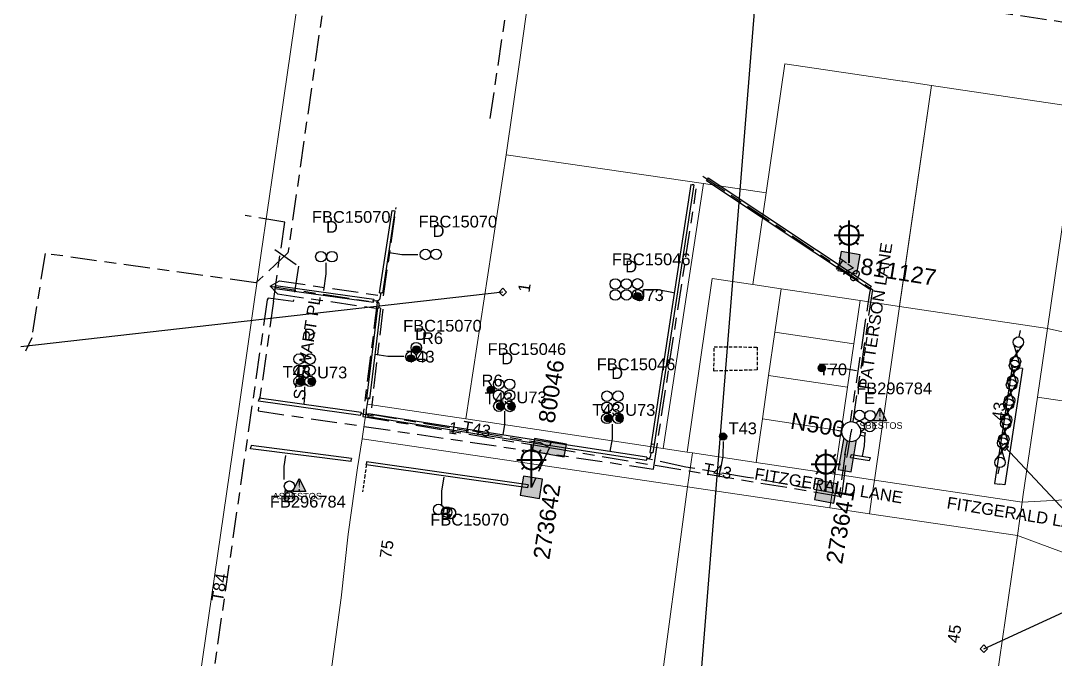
# Model space of a CAD drawing. Header units: metres. Extents: x 280709 to 281347, y 6137535 to 6138306.
# Drawn here: x 280735.4 to 280893.6, y 6138081.5 to 6138179.1 of the extents above; entities that cross this region are included whole.
import ezdxf
from ezdxf.enums import TextEntityAlignment as Align

# ---------------------------------------------------------------- set-up
doc = ezdxf.new("R2010")
doc.units = ezdxf.units.M
doc.linetypes.add('Cable Exist UG', pattern=[8.2, 4, -1.2, 1.8, -1.2])
doc.linetypes.add('DASHED', pattern=[0.75, 0.5, -0.25])
doc.layers.get('0').update_dxf_attribs({"color": 6})
for name, color, linetype in [('_User DUCT CONFIGS', 7, 'Continuous'), ('Duct_SP_EXT', 7, 'Continuous'), ('Equip_LV_EXT', 7, 'Continuous'), ('Equip_SP_SL_EXT', 7, 'Continuous'), ('Mains_HV_EXT', 7, 'Continuous'), ('Mains_LV_EXT', 7, 'Continuous'), ('Mains_SL_EXT', 7, 'Continuous'), ('Services_SP_EXT', 7, 'Continuous'), ('Sub_LV_EXT', 7, 'Continuous'), ('SupportsUG_SP_LV_EXT', 7, 'Continuous'), ('SupportsUG_SP_LV_SL_EXT', 7, 'Continuous'), ('Trench_SP_EXT', 7, 'Continuous')]:
    doc.layers.add(name, color=color, linetype=linetype)
for name, color, linetype, lineweight in [('Cadastre Buildings_SP_EXT', 9, 'Continuous', 5), ('Cadastre Land Parcels_SP_EXT', 9, 'Continuous', 5), ('Cadastre Roads_SP_EXT', 9, 'Continuous', 5)]:
    doc.layers.add(name, color=color, linetype=linetype, lineweight=lineweight)
doc.layers.add('UNKNOWN_FEATURES', color=1, linetype='DASHED', plot=False)
doc.styles.add('COLUMN_LABEL', font='arial.ttf')
doc.styles.add('iecARIAL', font='arial.ttf', dxfattribs={"height": 2})
doc.styles.add('iecNAME', font='times.ttf')
doc.styles.add('POLE_LABEL', font='arial.ttf')
doc.styles.get("Standard").update_dxf_attribs({"font": 'arial.ttf'})

# ---------------------------------------------------------------- blocks, each defined once
blk = doc.blocks.new('COLUMN_EXT')
blk.add_hatch(color=256).paths.add_polyline_path([(-1.49, 1.48), (-1.49, -1.49), (1.48, -1.49), (1.48, 1.48)])
blk.add_lwpolyline([(-1.49, -1.49), (1.48, -1.49), (1.48, 1.48), (-1.49, 1.48)], close=True)
for tag, height, style, flags, p in [('ASSET_NUM', 2.5, 'COLUMN_LABEL', 8, (2, 2)), ('STRUCTURE_PLANT_NUMBER', 0.2, 'POLE_LABEL', 9, (1.81, 0.03)), ('STREET_CODE', 0.2, 'COLUMN_LABEL', 9, (1.81, -0.2))]:
    blk.add_attdef(tag, text='', height=height, dxfattribs=dict(style=style, flags=flags)).set_placement(p, align=Align.MIDDLE_LEFT)
at = {"flags": 9}
for tag, p in [('COLUMN_TYPE', (1.81, -0.4)), ('OWNED_BY', (1.81, -0.6)), ('STATE', (1.81, -0.8)), ('USAGE', (1.81, -1)), ('STREETNAME', (1.81, -1.6)), ('LEGEND', (1.81, -1.2)), ('LOCATION', (1.81, -1.4)), ('SUBURB', (1.81, -1.8)), ('NOTES', (1.81, -2))]:
    blk.add_attdef(tag, text='', height=0.2, dxfattribs=at).set_placement(p, align=Align.MIDDLE_LEFT)
at = {"flags": 1}
blk.add_attdef('Z', (1.81, -2.35), '', height=0.2, dxfattribs=at)
blk = doc.blocks.new('PILLAR_EXT')
blk.add_hatch(color=256).paths.add_polyline_path([(-2.475, 0.99), (-2.475, -0.99), (2.475, -0.99), (2.475, 0.99)])
blk.add_lwpolyline([(-2.475, -0.99), (2.475, -0.99), (2.475, 0.99), (-2.475, 0.99)], close=True)
at = {"style": 'iecARIAL', "flags": 8}
blk.add_attdef('ASSET_NUM', (1.5, 3.5), '', height=2.5, dxfattribs=at)
for tag, p, flags in [('OWNED_BY', (0, -0.2), 9), ('STATE', (0, -0.4), 9), ('SUPPORT_TYPE', (0, -0.6), 9), ('USAGE', (0, -0.8), 9), ('LEGEND', (0, -1), 9), ('LOCATION', (0, -1.2), 9), ('NOTES', (0, -1.4), 9), ('PARENT', (0, -1.6), 9), ('STREETNAME', (0, -1.8), 9), ('SUBURB', (0, -2), 1)]:
    blk.add_attdef(tag, p, '', height=0.2, dxfattribs=dict(flags=flags))
blk = doc.blocks.new('DUCT_EXT')
blk.add_circle((0, 0.8), 0.8)
at = {"flags": 1}
blk.add_attdef('Z', (0, 0), '', height=0.2, dxfattribs=at)
at = {"flags": 9}
for tag, p in [('DUCT_CODE', (0, 0)), ('XSECT_TYPE', (0, -0.2)), ('STATE', (0, -0.6)), ('FB_REFERENCE', (0, -0.4)), ('NOTES', (0, -0.8))]:
    blk.add_attdef(tag, text='', height=0.2, dxfattribs=at).set_placement(p, align=Align.MIDDLE_LEFT)
blk = doc.blocks.new('SL_LANTERN_EXT')
at = {"lineweight": 40}
for p, q in [((0, 1.97), (0, 6.47)), ((-1.46, 5.68), (-1.06, 5.28)), ((1.46, 5.68), (1.06, 5.28)), ((-2.25, 4.22), (2.25, 4.22)), ((-1.46, 2.76), (-1.06, 3.16)), ((0, 0), (0, 2.72)), ((1.46, 2.76), (1.06, 3.16))]:
    blk.add_line(p, q, dxfattribs=at)
blk.add_circle((0, 4.22), 1.5, dxfattribs=at)
at = {"style": 'iecARIAL', "flags": 9}
blk.add_attdef('ASSET_NUM', (1.5, 1.5), '', height=2.5, dxfattribs=at)
for tag, p, height, flags in [('OPERATING_VOLTAGE', (0.98, -1.65), 0.2, 9), ('CONSTRUCTED_VOLTAGE', (0.98, -0.65), 0.2, 9), ('CONTROL_TYPE', (0.98, -0.85), 0.2, 9), ('LANTERN_PURPOSE', (0.98, -1.05), 0.2, 9), ('LANTERN_TYPE', (0.98, -1.25), 0.2, 9), ('NO_PHASES', (0.98, -1.45), 0.2, 9), ('LNUMBER', (2.18, -3.25), 2.5, 8), ('ORIENTATION', (0.98, -1.85), 0.2, 9), ('OWNED_BY', (0.98, -2.05), 0.2, 9), ('STATE', (0.98, -2.25), 0.2, 9), ('USAGE', (0.98, -2.45), 0.2, 9), ('CEXIST', (0.98, -2.65), 0.2, 9), ('CNEW', (0.98, -2.85), 0.2, 9), ('CNUMBER', (0.98, -3.05), 0.2, 9), ('CREMOVE', (0.98, -3.25), 0.2, 9), ('CREPLACE', (0.98, -3.45), 0.2, 9), ('LKINGHEIGHT', (0.98, -3.65), 0.2, 9), ('LBRACKET', (0.98, -3.85), 0.2, 9), ('LBRACKETVOCAB', (0.98, -4.05), 0.2, 9), ('LCATEGORY', (0.98, -4.25), 0.2, 9), ('LCHARGE1', (0.98, -4.45), 0.2, 9), ('LCHARGE1PERCENT', (0.98, -4.65), 0.2, 9), ('LCHARGE2', (0.98, -4.85), 0.2, 9), ('LCHARGE2PERCENT', (0.98, -5.05), 0.2, 9), ('LCHARGE3', (0.98, -5.25), 0.2, 9), ('LCHARGE3PERCENT', (0.98, -5.45), 0.2, 9), ('LEXIST', (0.98, -5.65), 0.2, 9), ('LLAMP', (0.98, -5.85), 0.2, 9), ('LLAMPVOCAB', (0.98, -6.05), 0.2, 9), ('LMAST', (0.98, -6.25), 0.2, 9), ('LMASTVOCAB', (0.98, -6.45), 0.2, 9), ('LNEW', (0.98, -6.65), 0.2, 9), ('LANTNUMBER', (0.98, -6.85), 0.2, 9), ('LOUTREACH', (0.98, -7.25), 0.2, 9), ('LOUTREACHVOCAB', (0.98, -7.45), 0.2, 9), ('LRATECODE', (0.98, -7.65), 0.2, 9), ('LREMOVE', (0.98, -7.85), 0.2, 9), ('LREPLACE', (0.98, -8.05), 0.2, 9), ('STREETNAME', (0.98, -9.25), 0.2, 9), ('SUBURB', (0.98, -9.45), 0.2, 1), ('LTYPE', (0.98, -8.25), 0.2, 9), ('LTYPEVOCAB', (0.98, -8.45), 0.2, 9), ('LEGEND', (0.98, -8.65), 0.2, 9), ('LOCATION', (0.98, -8.85), 0.2, 9), ('NOTES', (0.98, -9.05), 0.2, 9)]:
    blk.add_attdef(tag, p, '', height=height, dxfattribs=dict(flags=flags))
blk = doc.blocks.new('CCP_EXT')
at = {"flags": 9}
for tag, p in [('LIFE_SUPPORT', (0, -1.6)), ('STATE', (0, -1.8)), ('NOTES', (0, -2))]:
    blk.add_attdef(tag, text='', height=0.2, dxfattribs=at).set_placement(p, align=Align.MIDDLE_LEFT)
blk.add_wipeout([(0, 0.57), (0.57, 0), (0, -0.57), (-0.57, 0)])
blk.add_lwpolyline([(-0.57, 0), (0, 0.57), (0.57, 0), (0, -0.57), (-0.57, 0)])
at = {"flags": 1}
blk.add_attdef('Z', (0, 0), '', height=0.2, dxfattribs=at)
at = {"flags": 9}
for tag, p in [('CCP_TYPE', (0, 0)), ('CONSTRUCTED_VOLTAGE', (0, -0.2)), ('OPERATING_VOLTAGE', (0, -0.6)), ('ORIENTATION', (0, -0.8)), ('OWNED_BY', (0, -1)), ('NO_PHASES', (0, -0.4)), ('USAGE', (0, -1.2)), ('LEGEND', (0, -1.4))]:
    blk.add_attdef(tag, text='', height=0.2, dxfattribs=at).set_placement(p, align=Align.MIDDLE_LEFT)
blk = doc.blocks.new('WARNING_FEATURE_EXT')
h = blk.add_hatch(color=2)
h.dxf.hatch_style = 1
h.paths.add_polyline_path([(0, 1.99), (-0.99, 0), (1, 0)])
at = {"color": 18, "true_color": 0x000000}
blk.add_lwpolyline([(-0.99, 0), (0, 1.99), (1, 0)], close=True, dxfattribs=at)
at = {"color": 18, "true_color": 0x000000, "insert": (0, 0.87), "char_height": 1.5, "attachment_point": 5, "line_spacing_factor": 1.5, "style": 'iecNAME'}
blk.add_mtext_dynamic_manual_height_columns('!', width=1.5, gutter_width=4, heights=[0], dxfattribs=at)
at = {"color": 2, "flags": 1}
for tag, p in [('STATE', (1.19, 2.01)), ('HAZMAT_ID', (1.19, 0.72))]:
    blk.add_attdef(tag, p, '', height=0.8, dxfattribs=at)
at = {"color": 2}
blk.add_attdef('WARNING_TYPE', text='', height=1, dxfattribs=at).set_placement((-4.07, -1.22), (4.88, -1.22), align=Align.ALIGNED)
at = {"color": 2, "flags": 1}
blk.add_attdef('WARNING_DESC', text='', height=0.8, dxfattribs=at).set_placement((1.19, -0.56), align=Align.MIDDLE_CENTER)
blk = doc.blocks.new('LV_UG_LINKS_OPEN_EXT')
for p, q in [((-0.25, 1.47), (-0.25, 2.22)), ((0.25, 1.47), (0.25, 2.22)), ((-0.25, -1.47), (-0.25, -2.22)), ((0.25, -1.47), (0.25, -2.22))]:
    blk.add_line(p, q)
at = {"flags": 9}
for tag, p in [('ACTUAL_STATUS', (0, 0)), ('CONSTRUCTED_VOLTAGE', (0, -0.2)), ('OPERATING_VOLTAGE', (0, -0.6)), ('ORIENTATION', (0, -0.8)), ('STATE', (0, -1)), ('SWITCH_TYPE', (0, -1.2)), ('NO_PHASES', (0, -0.4)), ('USAGE', (0, -1.4)), ('NOTES', (0, -1.6))]:
    blk.add_attdef(tag, text='', height=0.2, dxfattribs=at).set_placement(p, align=Align.MIDDLE_LEFT)
at = {"flags": 1}
blk.add_attdef('Z', (0, 0), '', height=0.2, dxfattribs=at)
blk.add_wipeout([(-0.25, 1.47), (-0.43, 1.43), (-0.61, 1.36), (-0.77, 1.28), (-0.93, 1.17), (-1.07, 1.05), (-1.19, 0.9), (-1.29, 0.75), (-1.38, 0.58), (-1.44, 0.4), (-1.48, 0.22), (-1.49, 0.03), (-1.49, -0.16), (-1.45, -0.34), (-1.4, -0.52), (-1.32, -0.69), (-1.23, -0.85), (-1.11, -1), (-0.98, -1.13), (-0.83, -1.24), (-0.66, -1.34), (-0.49, -1.41), (-0.31, -1.46), (-0.13, -1.49), (0.06, -1.49), (0.25, -1.47), (0.43, -1.43), (0.61, -1.36), (0.77, -1.28), (0.93, -1.17), (1.07, -1.05), (1.19, -0.9), (1.29, -0.75), (1.38, -0.58), (1.44, -0.4), (1.48, -0.22), (1.49, -0.03), (1.49, 0.16), (1.45, 0.34), (1.4, 0.52), (1.32, 0.69), (1.23, 0.85), (1.11, 1), (0.98, 1.13), (0.83, 1.24), (0.66, 1.34), (0.49, 1.41), (0.31, 1.46), (0.13, 1.49), (-0.06, 1.49)])
blk.add_lwpolyline([(0, -1.49, 1), (0, 1.49, 1)], format="xyb", close=True)
blk = doc.blocks.new('CABLE_LARGE_EXT')
h = blk.add_hatch(color=256)
edge = h.paths.add_edge_path()
edge.add_arc((0, 0.55), 0.55, 0, 360)
blk.add_circle((0, 0.55), 0.55)
at = {"flags": 1}
blk.add_attdef('Z', (0, 0), '', height=0.2, dxfattribs=at)
at = {"flags": 9}
for tag, p in [('COND_CODE', (0, 0)), ('STATE', (0, -0.4)), ('XSECT_SIZE', (0, -0.6)), ('FB_REFERENCE', (0, -0.2)), ('NOTES', (0, -0.8))]:
    blk.add_attdef(tag, text='', height=0.2, dxfattribs=at).set_placement(p, align=Align.MIDDLE_LEFT)
blk = doc.blocks.new('LV_UG_DFUSE_CLOSED_EXT')
for points in [[(1, 0), (0, 0)], [(5.04, 0.73), (2.16, -0.72)], [(5.05, -0.71), (2.16, 0.72)], [(6.2, 0.01), (7.2, 0.01)]]:
    blk.add_lwpolyline(points)
for centre in [(1.8, 0), (5.4, 0.01)]:
    blk.add_circle(centre, 0.8)
at = {"flags": 9}
for tag, p in [('ACTUAL_STATUS', (0, 0)), ('CONSTRUCTED_VOLTAGE', (0, -0.2)), ('OPERATING_VOLTAGE', (0, -0.6)), ('ORIENTATION', (0, -0.8)), ('STATE', (0, -1)), ('SWITCH_TYPE', (0, -1.2)), ('NO_PHASES', (0, -0.4)), ('USAGE', (0, -1.4)), ('NOTES', (0, -1.6))]:
    blk.add_attdef(tag, text='', height=0.2, dxfattribs=at).set_placement(p, align=Align.MIDDLE_LEFT)
at = {"flags": 1}
blk.add_attdef('Z', (0, 0), '', height=0.2, dxfattribs=at)

msp = doc.modelspace()

# ---------------------------------------------------------------- linework, layer by layer
at = {"layer": '_User DUCT CONFIGS'}
for points in [[(280796.1, 6138143.35), (280793.65, 6138143.35), (280791.75, 6138143.65)], [(280782.02, 6138142.13), (280782.04, 6138140.44), (280781.68, 6138137.91)], [(280830.68, 6138138.07), (280832.88, 6138138.07), (280835.21, 6138137.6)], [(280793.96, 6138127.79), (280791.51, 6138127.79), (280789.51, 6138128.1)], [(280858.74, 6138125.96), (280861.44, 6138125.98), (280863.2, 6138125.65)], [(280778.79, 6138123.18), (280778.79, 6138121.58), (280778.68, 6138120.54)], [(280809.34, 6138119.45), (280809.34, 6138117.43), (280809.11, 6138115.82)], [(280825.8, 6138117.44), (280825.81, 6138115.2), (280825.48, 6138113.27)], [(280864.44, 6138116.15), (280864.38, 6138114.15), (280864.06, 6138112.58)], [(280842.78, 6138114.81), (280842.74, 6138112.59), (280842.35, 6138110.35)], [(280775.66, 6138109.01), (280775.66, 6138110.96), (280775.92, 6138112.65)], [(280799.79, 6138104.99), (280799.79, 6138107.26), (280800.11, 6138109.37)]]:
    msp.add_lwpolyline(points, dxfattribs=at)
at = {"layer": 'Cadastre Buildings_SP_EXT', "linetype": 'Continuous'}
msp.add_lwpolyline([(280897.29, 6138165.89), (280874.65, 6138169.23), (280869.77, 6138135.46), (280892.39, 6138132.09), (280897.29, 6138165.89)], close=True, dxfattribs=at)
at = {"layer": 'Cadastre Land Parcels_SP_EXT', "linetype": 'Continuous'}
for points in [[(280869.78, 6138135.53), (280874.65, 6138169.23), (280870.34, 6138169.87), (280870.14, 6138169.9), (280852.22, 6138172.55), (280849.37, 6138152.8), (280847.34, 6138138.81), (280851.68, 6138138.16), (280863.74, 6138136.36), (280869.77, 6138135.46), (280869.78, 6138135.53)], [(280839.8, 6138154.23), (280809.63, 6138158.64), (280803.47, 6138118.25), (280833.62, 6138113.72), (280839.8, 6138154.23)], [(280849.37, 6138152.8), (280839.8, 6138154.23), (280833.62, 6138113.72), (280837.28, 6138113.19), (280841.12, 6138139.74), (280847.34, 6138138.81), (280849.37, 6138152.8)], [(280848.79, 6138118.25), (280849.75, 6138124.88), (280850.72, 6138131.52), (280851.68, 6138138.16), (280847.34, 6138138.81), (280841.12, 6138139.74), (280837.28, 6138113.19), (280838.11, 6138113.06), (280847.83, 6138111.61), (280848.79, 6138118.25)], [(280863.74, 6138136.36), (280851.68, 6138138.16), (280850.72, 6138131.52), (280862.78, 6138129.73), (280863.74, 6138136.36)], [(280888.69, 6138106.68), (280890.86, 6138121.56), (280892.39, 6138132.09), (280869.77, 6138135.46), (280865.92, 6138108.91), (280888.54, 6138105.54), (280888.69, 6138106.68)], [(280862.78, 6138129.73), (280850.72, 6138131.52), (280849.75, 6138124.88), (280861.82, 6138123.09), (280862.78, 6138129.73)], [(280861.82, 6138123.09), (280849.75, 6138124.88), (280848.79, 6138118.25), (280860.86, 6138116.45), (280861.82, 6138123.09)], [(280838.11, 6138113.06), (280837.28, 6138113.19), (280833.62, 6138113.72), (280803.47, 6138118.25), (280788.37, 6138120.52), (280787.58, 6138115.23), (280837.35, 6138107.87), (280838.11, 6138113.06)], [(280860.86, 6138116.45), (280848.79, 6138118.25), (280847.83, 6138111.61), (280859.89, 6138109.81), (280860.86, 6138116.45)], [(280837.35, 6138107.87), (280787.58, 6138115.23), (280786.88, 6138110.8), (280785.44, 6138100.64), (280784.37, 6138090.93), (280782.95, 6138080.46), (280795.17, 6138078.67), (280812.16, 6138076.19), (280827.23, 6138073.92), (280831.58, 6138073.27), (280832.71, 6138073.1), (280837.35, 6138107.87)], [(280887.8, 6138100.42), (280865.16, 6138103.76), (280859.13, 6138104.65), (280837.35, 6138107.87), (280832.71, 6138073.1), (280843.56, 6138071.49), (280882.76, 6138065.69), (280887.8, 6138100.42)]]:
    msp.add_lwpolyline(points, close=True, dxfattribs=at)
at = {"layer": 'Cadastre Roads_SP_EXT', "linetype": 'Continuous'}
for points in [[(280914.87, 6138146.94), (280916.23, 6138156.3), (280917.6, 6138165.75), (280918.55, 6138172.33), (280918.61, 6138172.68), (280910.4, 6138173.89), (280898.7, 6138175.61), (280897.29, 6138165.89), (280892.39, 6138132.09), (280903.96, 6138129.52), (280912.09, 6138127.72), (280914.87, 6138146.94)], [(280869.77, 6138135.46), (280863.74, 6138136.36), (280862.78, 6138129.73), (280861.82, 6138123.09), (280860.86, 6138116.45), (280859.89, 6138109.81), (280862.38, 6138109.44), (280865.92, 6138108.91), (280869.77, 6138135.46)], [(280896.95, 6138105.97), (280909.03, 6138106.6), (280910.78, 6138118.67), (280902.55, 6138119.86), (280890.86, 6138121.56), (280888.69, 6138106.68), (280888.54, 6138105.54), (280896.95, 6138105.97)], [(280859.52, 6138107.29), (280859.89, 6138109.81), (280847.83, 6138111.61), (280838.11, 6138113.06), (280837.35, 6138107.87), (280859.13, 6138104.65), (280859.52, 6138107.29)], [(280888.16, 6138102.96), (280888.54, 6138105.54), (280865.92, 6138108.91), (280865.55, 6138106.35), (280865.16, 6138103.76), (280887.8, 6138100.42), (280888.16, 6138102.96)]]:
    msp.add_lwpolyline(points, close=True, dxfattribs=at)
at = {"layer": 'Duct_SP_EXT'}
for p, q in [((280840.23, 6138154.71), (280840.36, 6138154.91)), ((280840.23, 6138154.71), (280865.17, 6138138.13)), ((280840.49, 6138155.11), (280840.36, 6138154.91)), ((280840.49, 6138155.11), (280865.43, 6138138.53)), ((280837.83, 6138154.1), (280831.76, 6138114.44)), ((280838.3, 6138154.03), (280832.24, 6138114.37)), ((280837.83, 6138154.1), (280838.06, 6138154.07)), ((280838.3, 6138154.03), (280838.06, 6138154.07)), ((280790.26, 6138137.56), (280792.17, 6138150.1)), ((280790.73, 6138137.49), (280792.64, 6138150.02)), ((280792.17, 6138150.1), (280792.41, 6138150.06)), ((280792.64, 6138150.02), (280792.41, 6138150.06)), ((280774.31, 6138138.19), (280774.35, 6138138.43)), ((280774.31, 6138138.19), (280789.31, 6138136.1)), ((280774.38, 6138138.67), (280774.35, 6138138.43)), ((280774.38, 6138138.67), (280789.38, 6138136.58)), ((280790.26, 6138137.56), (280790.49, 6138137.53)), ((280790.73, 6138137.49), (280790.49, 6138137.53)), ((280865.17, 6138138.13), (280865.3, 6138138.33)), ((280865.43, 6138138.53), (280865.3, 6138138.33)), ((280789.31, 6138136.1), (280789.35, 6138136.34)), ((280789.38, 6138136.58), (280789.35, 6138136.34)), ((280789.92, 6138135.24), (280788.24, 6138121.38)), ((280790.4, 6138135.19), (280788.72, 6138121.32)), ((280789.92, 6138135.24), (280790.16, 6138135.22)), ((280790.4, 6138135.19), (280790.16, 6138135.22)), ((280771.76, 6138120.96), (280771.8, 6138121.19)), ((280787.35, 6138118.77), (280771.76, 6138120.96)), ((280771.83, 6138121.43), (280771.8, 6138121.19)), ((280787.42, 6138119.25), (280771.83, 6138121.43)), ((280788.24, 6138121.38), (280788.48, 6138121.35)), ((280788.72, 6138121.32), (280788.48, 6138121.35)), ((280787.35, 6138118.77), (280787.39, 6138119.01)), ((280787.42, 6138119.25), (280787.39, 6138119.01)), ((280788.49, 6138118.58), (280788.53, 6138118.81)), ((280816.32, 6138114.17), (280788.49, 6138118.58)), ((280788.57, 6138119.05), (280788.53, 6138118.81)), ((280816.39, 6138114.64), (280788.57, 6138119.05)), ((280770.54, 6138113.71), (280770.58, 6138113.95)), ((280785.9, 6138111.74), (280770.54, 6138113.71)), ((280770.61, 6138114.19), (280770.58, 6138113.95)), ((280785.96, 6138112.22), (280770.61, 6138114.19)), ((280816.32, 6138114.17), (280816.36, 6138114.4)), ((280816.32, 6138114.17), (280816.36, 6138114.4)), ((280816.37, 6138114.16), (280816.32, 6138114.17)), ((280816.39, 6138114.64), (280816.36, 6138114.4)), ((280816.39, 6138114.64), (280816.36, 6138114.4)), ((280816.37, 6138114.16), (280816.4, 6138114.4)), ((280831.07, 6138111.92), (280816.37, 6138114.16)), ((280816.44, 6138114.63), (280816.39, 6138114.64)), ((280816.44, 6138114.63), (280816.4, 6138114.4)), ((280831.14, 6138112.4), (280816.44, 6138114.63)), ((280831.76, 6138114.44), (280831.57, 6138113.13)), ((280831.76, 6138114.44), (280832, 6138114.4)), ((280832.24, 6138114.37), (280832, 6138114.4)), ((280832.24, 6138114.37), (280832.04, 6138113.06)), ((280785.9, 6138111.74), (280785.93, 6138111.98)), ((280785.96, 6138112.22), (280785.93, 6138111.98)), ((280831.07, 6138111.92), (280831.1, 6138112.16)), ((280831.14, 6138112.4), (280831.1, 6138112.16)), ((280831.57, 6138113.13), (280831.81, 6138113.09)), ((280832.04, 6138113.06), (280831.81, 6138113.09)), ((280862.27, 6138112.37), (280862.31, 6138112.6)), ((280862.27, 6138112.37), (280865.17, 6138111.89)), ((280862.35, 6138112.84), (280862.31, 6138112.6)), ((280862.35, 6138112.84), (280865.25, 6138112.37)), ((280865.17, 6138111.89), (280865.21, 6138112.13)), ((280865.25, 6138112.37), (280865.21, 6138112.13)), ((280788.21, 6138111.23), (280788.24, 6138111.46)), ((280812.91, 6138107.7), (280788.21, 6138111.23)), ((280788.27, 6138111.7), (280788.24, 6138111.46)), ((280812.97, 6138108.18), (280788.27, 6138111.7)), ((280812.91, 6138107.7), (280812.94, 6138107.94)), ((280812.97, 6138108.18), (280812.94, 6138107.94))]:
    msp.add_line(p, q, dxfattribs=at)
at = {"layer": 'Mains_HV_EXT', "linetype": 'Cable Exist UG'}
msp.add_lwpolyline([(280774.04, 6138136.27), (280775.76, 6138148.34), (280769.72, 6138149.36)], dxfattribs=at)
at = {"layer": 'Mains_LV_EXT', "linetype": 'Cable Exist UG'}
for points in [[(280783.3, 6138193.17), (280776.25, 6138143.66), (280771.35, 6138139.05), (280739.11, 6138143.55), (280737.06, 6138130.68), (280736.11, 6138128.62)], [(280774.24, 6138144.18), (280777.85, 6138141.62), (280777.06, 6138136.22), (280773.23, 6138136.73), (280773.09, 6138136.48), (280759.65, 6138043.43), (280768, 6138012.83), (280769.09, 6138011.39)]]:
    msp.add_lwpolyline(points, dxfattribs=at)
at = {"layer": 'Mains_SL_EXT', "linetype": 'Cable Exist UG'}
for points in [[(280773.52, 6138138.55), (280774.93, 6138139.36), (280774.93, 6138139.36), (280790.88, 6138137.07), (280792.77, 6138150.57)], [(280816.22, 6138113.87), (280813.47, 6138107.8)]]:
    msp.add_lwpolyline(points, dxfattribs=at)
at = {"layer": 'Services_SP_EXT'}
msp.add_lwpolyline([(280830.82, 6137971.96), (280857.69, 6138306.03)], dxfattribs=at)
at = {"layer": 'Sub_LV_EXT'}
for p, q in [((280886.97, 6138126.2), (280887.76, 6138126.08)), ((280888.55, 6138125.96), (280887.76, 6138126.08)), ((280884.29, 6138108.4), (280885.08, 6138108.28)), ((280885.87, 6138108.16), (280885.08, 6138108.28))]:
    msp.add_line(p, q, dxfattribs=at)
at = {"layer": 'Trench_SP_EXT', "linetype": 'Cable Exist UG'}
for points in [[(280789.19, 6138136.36), (280789.69, 6138136.29), (280789.69, 6138136.29, 0.301093), (280790.37, 6138136.7), (280790.37, 6138136.7), (280790.49, 6138137.53)], [(280789.19, 6138136.36), (280789.69, 6138136.29), (280789.69, 6138136.29, -0.456787), (280790.19, 6138135.63), (280790.19, 6138135.63), (280790.16, 6138135.22)], [(280788.5, 6138121.54), (280788.22, 6138119.72), (280788.22, 6138119.72, 0.3367), (280788.53, 6138118.81)], [(280831.05, 6138112.19), (280831.25, 6138112.17), (280831.25, 6138112.17, 0.409355), (280831.71, 6138112.67), (280831.71, 6138112.67), (280831.8, 6138113.05)]]:
    msp.add_lwpolyline(points, format="xyb", dxfattribs=at)
for points in [[(280861.41, 6138112.78), (280861.94, 6138115.66), (280864.05, 6138129.61), (280864.05, 6138129.61), (280864.96, 6138135.83), (280865.28, 6138137.79), (280865.38, 6138138.17), (280865.3, 6138138.33)], [(280789.34, 6138118.7), (280787.35, 6138119.04)], [(280861.45, 6138112.93), (280860.59, 6138106.75), (280847.4, 6138109.18), (280846.53, 6138109.29), (280846.53, 6138109.29), (280837.07, 6138110.9), (280831.05, 6138112.19)]]:
    msp.add_lwpolyline(points, dxfattribs=at)
at = {"layer": 'UNKNOWN_FEATURES'}
for points in [[(280841.42, 6138129.29), (280848, 6138129.24), (280847.99, 6138125.74), (280841.38, 6138125.58), (280841.43, 6138129.23)], [(280788.24, 6138111.27), (280788.02, 6138109.63), (280787.64, 6138107.1)]]:
    msp.add_lwpolyline(points, dxfattribs=at)

# ---------------------------------------------------------------- block references
at = {"layer": '_User DUCT CONFIGS'}
for name, p in [('DUCT_EXT', (280781.28, 6138142.26)), ('DUCT_EXT', (280782.98, 6138142.26)), ('DUCT_EXT', (280797.26, 6138142.6)), ('DUCT_EXT', (280798.9, 6138142.63)), ('DUCT_EXT', (280826.3, 6138138.09)), ('DUCT_EXT', (280828, 6138138.1)), ('DUCT_EXT', (280829.7, 6138138.11)), ('DUCT_EXT', (280826.3, 6138136.4)), ('DUCT_EXT', (280828, 6138136.41)), ('DUCT_EXT', (280829.71, 6138136.45)), ('CABLE_LARGE_EXT', (280829.7, 6138136.5)), ('DUCT_EXT', (280795.87, 6138128.35)), ('DUCT_EXT', (280795.04, 6138126.97)), ('CABLE_LARGE_EXT', (280795.04, 6138126.97)), ('DUCT_EXT', (280796.69, 6138126.98)), ('CABLE_LARGE_EXT', (280857.88, 6138125.46)), ('DUCT_EXT', (280863.65, 6138117.99)), ('DUCT_EXT', (280865.26, 6138117.97)), ('DUCT_EXT', (280863.63, 6138116.31)), ('DUCT_EXT', (280865.23, 6138116.28)), ('CABLE_LARGE_EXT', (280842.78, 6138115.01)), ('DUCT_EXT', (280776.48, 6138107.17)), ('DUCT_EXT', (280776.47, 6138105.52)), ('DUCT_EXT', (280799.28, 6138103.62)), ('DUCT_EXT', (280800.52, 6138103.21))]:
    msp.add_blockref(name, p, dxfattribs=at)
for name, p, rotation in [('CABLE_LARGE_EXT', (280795.87, 6138128.35), 357.1155358325731), ('DUCT_EXT', (280778.74, 6138127.4), 90.0000000000002), ('DUCT_EXT', (280780.44, 6138127.4), 90.0000000000002), ('DUCT_EXT', (280778.74, 6138125.7), 90.0000000000002), ('DUCT_EXT', (280780.44, 6138125.7), 90.0000000000002), ('DUCT_EXT', (280778.74, 6138124), 90.0000000000002), ('DUCT_EXT', (280780.44, 6138124), 90.0000000000002), ('CABLE_LARGE_EXT', (280778.73, 6138123.97), 90.0000000000002), ('CABLE_LARGE_EXT', (280780.44, 6138124), 90.0000000000002), ('CABLE_LARGE_EXT', (280807.82, 6138122.72), 90.39788096183484), ('DUCT_EXT', (280809.26, 6138123.56), 90.43736387210306), ('DUCT_EXT', (280810.95, 6138123.56), 90.43736387210306), ('DUCT_EXT', (280809.27, 6138121.87), 90.43736387210306), ('DUCT_EXT', (280810.96, 6138121.87), 90.43736387210306), ('DUCT_EXT', (280825.82, 6138121.73), 90.0000000000002), ('DUCT_EXT', (280827.52, 6138121.74), 90.0000000000002), ('DUCT_EXT', (280809.29, 6138120.21), 90.43736387210306), ('CABLE_LARGE_EXT', (280809.26, 6138120.21), 90.43736387210306), ('DUCT_EXT', (280810.97, 6138120.17), 90.43736387210306), ('CABLE_LARGE_EXT', (280810.97, 6138120.17), 90.43736387210306), ('DUCT_EXT', (280825.82, 6138120.04), 90.0000000000002), ('DUCT_EXT', (280827.52, 6138120.04), 90.0000000000002), ('DUCT_EXT', (280825.8, 6138118.34), 90.0000000000002), ('CABLE_LARGE_EXT', (280825.73, 6138118.35), 90.0000000000002), ('DUCT_EXT', (280827.51, 6138118.36), 90.0000000000002), ('CABLE_LARGE_EXT', (280827.51, 6138118.36), 90.0000000000002)]:
    msp.add_blockref(name, p, dxfattribs=dict(at, rotation=rotation))
at = {"layer": 'Duct_SP_EXT'}
ref = msp.add_blockref('WARNING_FEATURE_EXT', (280866.76, 6138117.97), dxfattribs=at)
ref.add_attrib('WARNING_TYPE', 'ASBESTOS', (280862.7, 6138116.75), dxfattribs={"layer": '0', "color": 2, "height": 1})
ref = msp.add_blockref('WARNING_FEATURE_EXT', (280777.98, 6138107.17), dxfattribs=at)
ref.add_attrib('WARNING_TYPE', 'ASBESTOS', (280773.91, 6138105.95), dxfattribs={"layer": '0', "color": 2, "height": 1})
at = {"layer": 'Equip_LV_EXT', "rotation": 80.32931949711372}
for p in [(280887.04, 6138124.67), (280886.59, 6138121.7), (280886.15, 6138118.74), (280885.7, 6138115.77)]:
    msp.add_blockref('LV_UG_DFUSE_CLOSED_EXT', p, dxfattribs=at)
at = {"layer": 'Equip_SP_SL_EXT'}
for p in [(280862.04, 6138142.14), (280813.47, 6138107.8), (280813.47, 6138107.8), (280813.47, 6138107.8), (280858.5, 6138107.12)]:
    msp.add_blockref('SL_LANTERN_EXT', p, dxfattribs=at)
at = {"layer": 'SupportsUG_SP_LV_EXT'}
ref = msp.add_blockref('PILLAR_EXT', (280816.22, 6138113.87), dxfattribs=dict(at, rotation=169.9765461999771))
ref.add_attrib('ASSET_NUM', '80046', dxfattribs={"layer": '0', "height": 2.5, "rotation": 80.8434, "style": 'iecARIAL'}).set_placement((280817.72, 6138117.37), align=Align.BOTTOM_LEFT)
ref = msp.add_blockref('PILLAR_EXT', (280861.79, 6138112.79), dxfattribs=dict(at, rotation=260.2518375627462))
ref.add_attrib('ASSET_NUM', 'N5007', dxfattribs={"layer": '0', "height": 2.5, "rotation": 350.2683, "style": 'iecARIAL'}).set_placement((280863.29, 6138116.29), align=Align.MIDDLE_RIGHT)
at = {"layer": 'SupportsUG_SP_LV_SL_EXT'}
ref = msp.add_blockref('COLUMN_EXT', (280862.04, 6138142.14), dxfattribs=dict(at, rotation=80.09422484292503))
ref.add_attrib('ASSET_NUM', '811127', dxfattribs={"layer": '0', "height": 2.5, "rotation": 350.9652, "style": 'COLUMN_LABEL'}).set_placement((280864.04, 6138142.89), align=Align.TOP_LEFT)
ref = msp.add_blockref('COLUMN_EXT', (280813.47, 6138107.8), dxfattribs=dict(at, rotation=260.7273982241433))
ref.add_attrib('ASSET_NUM', '273642', dxfattribs={"layer": '0', "height": 2.5, "rotation": 81.4172, "style": 'COLUMN_LABEL'}).set_placement((280815.47, 6138108.55), align=Align.TOP_RIGHT)
ref = msp.add_blockref('COLUMN_EXT', (280858.5, 6138107.12), dxfattribs=dict(at, rotation=169.9764464845751))
ref.add_attrib('ASSET_NUM', '273641', dxfattribs={"layer": '0', "height": 2.5, "rotation": 80.0944, "style": 'COLUMN_LABEL'}).set_placement((280860.5, 6138107.87), align=Align.TOP_RIGHT)

# ---------------------------------------------------------------- texts
at = {"layer": '_User DUCT CONFIGS'}
for s, p in [('FBC15070', (280779.91, 6138148.24)), ('D', (280782.06, 6138146.72)), ('FBC15070', (280796.21, 6138147.53)), ('D', (280798.36, 6138146.09)), ('FBC15046', (280825.78, 6138141.76)), ('D', (280827.82, 6138140.67)), ('U73', (280829.1, 6138136.28)), ('FBC15070', (280793.86, 6138131.6)), ('D', (280778.65, 6138130.27)), ('D', (280795.69, 6138130.32)), ('R6', (280796.74, 6138129.71)), ('FBC15046', (280806.76, 6138128.04)), ('T43', (280794.34, 6138126.88)), ('D', (280808.86, 6138126.61)), ('T43', (280775.43, 6138124.55)), ('U73', (280780.7, 6138124.46)), ('FBC15046', (280823.46, 6138125.71)), ('T70', (280857.41, 6138124.93)), ('R6', (280805.85, 6138123.23)), ('D', (280825.67, 6138124.35)), ('FB296784', (280863.13, 6138122.02)), ('T43', (280806.33, 6138120.51)), ('U73', (280811.19, 6138120.65)), ('E', (280864.33, 6138120.56)), ('T43', (280822.78, 6138118.75)), ('U73', (280827.81, 6138118.73)), ('T43', (280843.62, 6138115.92)), ('E', (280775.47, 6138105.52)), ('FB296784', (280773.48, 6138104.71)), ('B', (280799.64, 6138102.9)), ('D', (280800.32, 6138102.93)), ('FBC15070', (280798.01, 6138101.96))]:
    msp.add_text(s, height=1.8, dxfattribs=at).set_placement(p)
at = {"layer": 'Cadastre Land Parcels_SP_EXT'}
for s, rotation, p in [('1', 81.9551, (280813.18, 6138137.52)), ('43', 81.8406, (280885.63, 6138117.94)), ('1', 351.5989, (280800.71, 6138116.06)), ('75', 81.6657, (280792.02, 6138096.83)), ('45', 81.4412, (280878.81, 6138083.9))]:
    msp.add_text(s, height=1.8, rotation=rotation, dxfattribs=at).set_placement(p)
at = {"layer": 'Cadastre Roads_SP_EXT'}
for s, rotation, p in [('PATTERSON LANE', 81.361, (280865.28, 6138122.67)), ('STEWART PL', 81.1017, (280778.8, 6138121.04)), ('FITZGERALD LANE', 350.7339, (280847.48, 6138109.01)), ('FITZGERALD LANE', 350.8892, (280876.89, 6138104.6))]:
    msp.add_text(s, height=1.8, rotation=rotation, dxfattribs=at).set_placement(p)
at = {"layer": 'Mains_LV_EXT'}
for s, rotation, p in [('T70', 324.0238, (280859.47, 6138141.57)), ('T43', 350.0489, (280802.8, 6138116.22)), ('T43', 350.0436, (280839.66, 6138109.79)), ('T84', 80.5539, (280766.28, 6138090.22))]:
    msp.add_text(s, height=1.8, rotation=rotation, dxfattribs=at).set_placement(p)

# ---------------------------------------------------------------- next in the draw order: block references
at = {"layer": 'Equip_LV_EXT', "rotation": 79.00878823368681}
msp.add_blockref('LV_UG_LINKS_OPEN_EXT', (280862.38, 6138116.31), dxfattribs=at)
at = {"layer": 'Services_SP_EXT'}
for p in [(280809.09, 6138137.66), (280885.84, 6138113.99), (280882.66, 6138083.13)]:
    msp.add_blockref('CCP_EXT', p, dxfattribs=at)

# ---------------------------------------------------------------- next in the draw order: linework, layer by layer
at = {"layer": 'Cadastre Roads_SP_EXT', "linetype": 'Continuous'}
for points in [[(280809.63, 6138158.64), (280811.68, 6138173.14), (280812.83, 6138181.22), (280813.39, 6138185.21), (280792.97, 6138187.02), (280778.84, 6138189.54), (280775.05, 6138163.46), (280772.17, 6138143.58), (280768.73, 6138119.81), (280757.69, 6138043.63), (280769.1, 6138041.91), (280777.1, 6138040.71), (280782.95, 6138080.46), (280784.37, 6138090.93), (280785.44, 6138100.64), (280786.88, 6138110.8), (280787.58, 6138115.23), (280788.37, 6138120.52), (280803.47, 6138118.25), (280809.63, 6138158.64)], [(280899.75, 6138042.55), (280902.51, 6138061.62), (280903.61, 6138069.19), (280903.81, 6138070.55), (280905.27, 6138080.66), (280906.41, 6138088.55), (280907.11, 6138093.33), (280895.9, 6138097.44), (280887.8, 6138100.42), (280882.76, 6138065.69), (280880.83, 6138052.36), (280878.9, 6138039.02), (280876.96, 6138025.69), (280888.66, 6138023.94), (280896.87, 6138022.71), (280899.75, 6138042.55)]]:
    msp.add_lwpolyline(points, close=True, dxfattribs=at)
at = {"layer": 'Mains_HV_EXT', "linetype": 'Cable Exist UG'}
for points in [[(280807.17, 6138164.2), (280810.44, 6138186.19), (280815.26, 6138190.78), (280916.41, 6138175.73), (280908.95, 6138125.39), (281003.65, 6138110.72), (281004.85, 6138103.76), (280991.83, 6138017.88), (280986.15, 6138018.74), (280980.77, 6138019.44), (280980.7, 6138017.58)], [(280774.04, 6138136.27), (280771.67, 6138119.49), (280832.13, 6138110.6), (280838.69, 6138153.45)]]:
    msp.add_lwpolyline(points, dxfattribs=at)
at = {"layer": 'Mains_LV_EXT', "linetype": 'Cable Exist UG'}
for points in [[(280839.7, 6138155.35), (280865.62, 6138138.04), (280862.38, 6138116.31)], [(280773.52, 6138138.55), (280789.9, 6138136.06), (280787.71, 6138118.64), (280816.22, 6138113.87)], [(280861.79, 6138112.79), (280862.38, 6138116.31)], [(280816.22, 6138113.87), (280860.25, 6138106.51), (280860.85, 6138106.41), (280861.02, 6138107.19), (280861.79, 6138112.79)]]:
    msp.add_lwpolyline(points, dxfattribs=at)
at = {"layer": 'Mains_SL_EXT', "linetype": 'Cable Exist UG'}
msp.add_lwpolyline([(280773.52, 6138138.55), (280774.67, 6138137.37), (280774.67, 6138137.37), (280790.73, 6138135.04), (280788.9, 6138118.97), (280788.9, 6138118.97), (280814.82, 6138114.63), (280816.22, 6138113.87)], dxfattribs=at)
at = {"layer": 'Services_SP_EXT'}
for points in [[(280809.09, 6138137.66), (280735.38, 6138129.3)], [(280885.84, 6138113.99), (280905.11, 6138093.44)], [(280882.66, 6138083.13), (280905.11, 6138093.44)]]:
    msp.add_lwpolyline(points, dxfattribs=at)
at = {"layer": 'Sub_LV_EXT'}
for p, q in [((280886.97, 6138126.2), (280884.29, 6138108.4)), ((280888.55, 6138125.96), (280885.87, 6138108.16))]:
    msp.add_line(p, q, dxfattribs=at)

# ---------------------------------------------------------------- next in the draw order: block references
at = {"layer": 'Equip_LV_EXT', "rotation": 80.32931949711372}
for p in [(280885.25, 6138112.8), (280884.81, 6138109.84)]:
    msp.add_blockref('LV_UG_DFUSE_CLOSED_EXT', p, dxfattribs=at)

doc.saveas('drawing.dxf')
